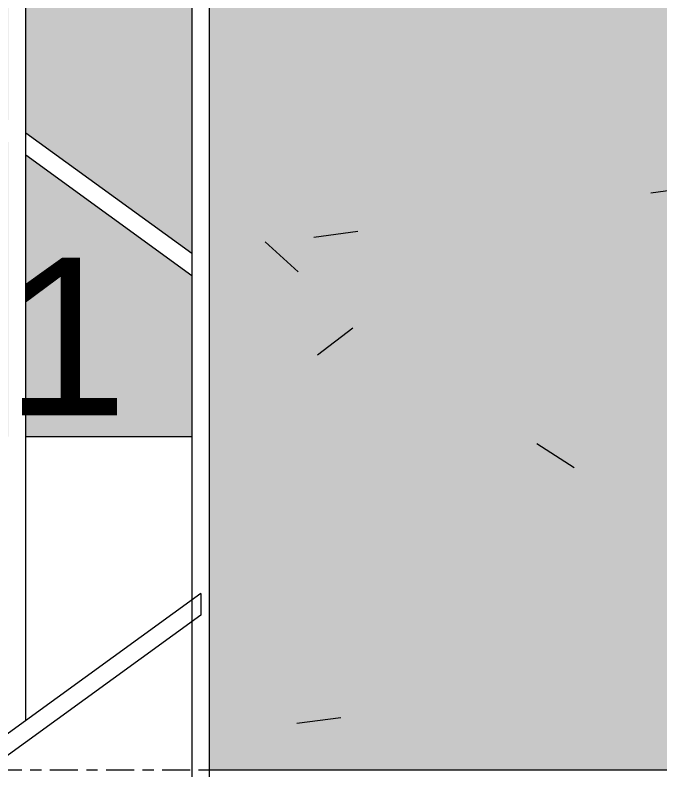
# Model space of a CAD drawing. Header units: millimetres. Extents: x 39389 to 101854, y -4225 to 80933.
# Drawn here: x 91355.4 to 91720.6, y 15800 to 16227.6 of the extents above; entities that cross this region are included whole.
import ezdxf

# ---------------------------------------------------------------- set-up
doc = ezdxf.new("R2010")
doc.units = ezdxf.units.MM
doc.linetypes.add('Centre', pattern=[31.75, 6.35, -4.7625, 15.875, -4.7625])
for name, color, linetype, lineweight in [('A-FLOR-HRAL', 11, 'Continuous', 18), ('A-FLOR-LEVL-2', 51, 'Centre', 9), ('A-WALL-PATT-1', 111, 'Continuous', 18), ('I-WALL', 2, 'Continuous', 18), ('S-STRS', 31, 'Continuous', 18), ('S-STRS-ANNO', 31, 'Continuous', 18)]:
    doc.layers.add(name, color=color, linetype=linetype, lineweight=lineweight)
doc.styles.add('Arial_3', font='arial.ttf', dxfattribs={"height": 89.295})

# ---------------------------------------------------------------- blocks, each defined once
blk = doc.blocks.new('Railing - 10mm-952832-TKCS_THANG BỘ TB1 - MẶT CẮT')
at = {"layer": 'A-FLOR-HRAL'}
blk.add_line((-74357.99, 26028.08), (-74357.99, 27015.72), dxfattribs=at)
blk = doc.blocks.new('Railing - 50 x 10mm-952828-TKCS_THANG BỘ TB1 - MẶT CẮT')
at = {"layer": 'A-FLOR-HRAL'}
for p, q in [((-74253.99, 25950), (-74253.99, 27091.27)), ((-74263.99, 27084.01), (-74263.99, 25811.11))]:
    blk.add_line(p, q, dxfattribs=at)
blk = doc.blocks.new('Railing - Railing-V29-TKCS_THANG BỘ TB1 - MẶT CẮT')
at = {"layer": 'A-FLOR-HRAL'}
for p, q in [((-74258.99, 22700), (-76338.99, 21188.89)), ((-74258.99, 22700), (-74258.99, 22687.64)), ((-74258.99, 22687.64), (-76338.99, 21176.53)), ((-74263.99, 19492.52), (-74357.99, 19560.81)), ((-74357.99, 19548.45), (-74263.99, 19480.16))]:
    blk.add_line(p, q, dxfattribs=at)
for name in ['Railing - 50 x 10mm-952828-TKCS_THANG BỘ TB1 - MẶT CẮT', 'Railing - 10mm-952832-TKCS_THANG BỘ TB1 - MẶT CẮT']:
    blk.add_blockref(name, (0, -3400))

msp = doc.modelspace()

# ---------------------------------------------------------------- hatches: boundary and pattern name
at = {"layer": 'A-WALL-PATT-1'}
h = msp.add_hatch(dxfattribs=at)
h.set_pattern_fill('FP_12', color=256, style=0, pattern_type=2)
h.set_pattern_definition([(50, (91113.64, 15225), (546.553, -47.817), [57.15, -628.65]), (355, (91113.64, 15225), (-105.73, 573.17), [45.72, -502.92]), (100.451, (91159.2, 15221), (440.83, 525.35), [48.57, -534.27]), (46.184, (91113.64, 15377.4), (813.24, -126.13), [85.72, -942.98]), (96.636, (91181.4, 15366.9), (712.2, 742.28), [72.86, -801.4]), (351.184, (91113.64, 15377.4), (712.21, 742.28), [68.58, -754.38]), (21, (91189.84, 15339.3), (454.843, -306.796), [57.15, -628.65]), (326, (91189.84, 15339.3), (185.406, 552.564), [45.72, -502.92]), (71.451, (91227.75, 15313.73), (640.25, 245.764), [48.57, -534.27]), (37.5, (91113.64, 15225), (9.266, 253.665), [25.146, -471.678, 25.146, -485.394, -504.825]), (37.5, (91113.64, 15225), (9.266, 253.665), [-1007.364, 25.146, -479.68]), (7.5, (91113.64, 15225), (200.46, 300.541), [25.146, -265.938, 25.146, -460.248, -192.405]), (7.5, (91113.64, 15225), (200.46, 300.541), [-776.478, 25.146, -167.26]), (327.5, (90943.72, 15225), (406.773, -17.186), [25.146, -165.354, 25.146, -569.214, -788.67]), (327.5, (90943.72, 15225), (406.773, -17.186), [-784.86, 25.146, -763.524]), (317.5, (90867.52, 15225), (444.388, 76.28), [25.146, -222.504, 25.146, -369.57, -560.07]), (317.5, (90867.52, 15225), (444.388, 76.28), [-642.366, 25.146, -534.924])])
h.paths.add_polyline_path([(92607.65, 15800), (92922.6, 15800), (92922.6, 18730), (92682.65, 18730), (92682.65, 18350), (92607.65, 18350), (92607.65, 17447.43)])
h.paths.add_polyline_path([(91465.55, 15800), (92407.65, 15800), (92407.65, 18350), (91212.6, 18350), (91212.6, 17269.02), (91460.55, 17088.89), (91460.55, 17076.53), (91465.55, 17072.9), (91465.55, 15938.89)])
h.paths.add_polyline_path([(91317.17, 15988.89), (91351.55, 15988.89), (91351.55, 16155.72), (91257.55, 16224.01), (91257.55, 15988.89)])
h.paths.add_polyline_path([(91361.55, 15988.89), (91455.55, 15988.89), (91455.55, 16080.16), (91361.55, 16148.45), (91361.55, 16076.53)])
h.paths.add_polyline_path([(91212.6, 15988.89), (91247.55, 15988.89), (91247.55, 16231.27), (91212.6, 16256.66), (91212.6, 16076.53)])
h.paths.add_polyline_path([(91455.55, 16092.52), (91455.55, 16884.01), (91361.55, 16815.72), (91361.55, 16160.81)])
h.paths.add_polyline_path([(91351.55, 16168.08), (91351.55, 16808.45), (91257.55, 16740.16), (91257.55, 16236.37), (91317.17, 16193.05)])
h.paths.add_polyline_path([(91247.55, 16243.63), (91247.55, 16732.9), (91212.6, 16707.51), (91212.6, 16269.02)])
h.paths.add_polyline_path([(91212.6, 16719.87), (91247.55, 16745.26), (91247.55, 17231.27), (91212.6, 17256.66), (91212.6, 16900)])
h.paths.add_polyline_path([(91257.55, 16752.52), (91351.55, 16820.81), (91351.55, 17155.72), (91257.55, 17224.01), (91257.55, 16900)])
h.paths.add_polyline_path([(91361.55, 16828.08), (91455.55, 16896.37), (91455.55, 17080.16), (91361.55, 17148.45), (91361.55, 16900)])
h.paths.add_polyline_path([(92382.65, 19150), (92407.65, 19150), (92407.65, 19200), (91465.55, 19200), (91465.55, 19150), (91920.55, 19150)])
h.paths.add_polyline_path([(91271.09, 19150), (91274.17, 19150), (91272.63, 19151.12)])
h.paths.add_polyline_path([(91247.55, 19150), (91247.55, 19169.34), (91212.6, 19194.73), (91212.6, 19150)])
h.paths.add_polyline_path([(92682.65, 19150), (92922.6, 19150), (92922.6, 19200), (92607.65, 19200), (92607.65, 19150)])
h.paths.add_polyline_path([(91257.55, 19152.52), (91264.12, 19157.3), (91257.55, 19162.07)])
h = msp.add_hatch(dxfattribs=at)
h.set_pattern_fill('FP_13', color=256, style=0, pattern_type=2)
h.set_pattern_definition([(37.5, (91113.644, 15225), (-2.4005, 73.41204), [2.515, -55.397, 2.515, -62.255, -61.913]), (37.5, (91113.644, 15225), (-2.4005, 73.41204), [-122.682, 2.515, -59.398]), (7.5, (91113.64, 15225), (67.4282, 107.524), [2.515, -28.727, 2.515, -49.682, -20.003]), (7.5, (91113.64, 15225), (67.4282, 107.524), [-83.439, 2.515, -17.488]), (327.5, (91066.78, 15225), (118.6493, 0.2155), [2.515, -16.535, 2.515, -66.065, -89.535]), (327.5, (91066.78, 15225), (118.6493, 0.2155), [-87.63, 2.515, -87.02]), (317.5, (91066.78, 15225), (114.534, 33.4393), [2.515, -7.01, 2.515, -42.443, -51.435]), (317.5, (91066.78, 15225), (114.534, 33.4393), [-54.483, 2.515, -48.92])])
h.paths.add_polyline_path([(92607.65, 15800), (92922.6, 15800), (92922.6, 18730), (92682.65, 18730), (92682.65, 18350), (92607.65, 18350), (92607.65, 17447.43)])
h.paths.add_polyline_path([(91465.55, 15800), (92407.65, 15800), (92407.65, 18350), (91212.6, 18350), (91212.6, 17269.02), (91460.55, 17088.89), (91460.55, 17076.53), (91465.55, 17072.9), (91465.55, 15938.89)])
h.paths.add_polyline_path([(91317.17, 15988.89), (91351.55, 15988.89), (91351.55, 16155.72), (91257.55, 16224.01), (91257.55, 15988.89)])
h.paths.add_polyline_path([(91361.55, 15988.89), (91455.55, 15988.89), (91455.55, 16080.16), (91361.55, 16148.45), (91361.55, 16076.53)])
h.paths.add_polyline_path([(91212.6, 15988.89), (91247.55, 15988.89), (91247.55, 16231.27), (91212.6, 16256.66), (91212.6, 16076.53)])
h.paths.add_polyline_path([(91455.55, 16092.52), (91455.55, 16884.01), (91361.55, 16815.72), (91361.55, 16160.81)])
h.paths.add_polyline_path([(91351.55, 16168.08), (91351.55, 16808.45), (91257.55, 16740.16), (91257.55, 16236.37), (91317.17, 16193.05)])
h.paths.add_polyline_path([(91247.55, 16243.63), (91247.55, 16732.9), (91212.6, 16707.51), (91212.6, 16269.02)])
h.paths.add_polyline_path([(91212.6, 16719.87), (91247.55, 16745.26), (91247.55, 17231.27), (91212.6, 17256.66), (91212.6, 16900)])
h.paths.add_polyline_path([(91257.55, 16752.52), (91351.55, 16820.81), (91351.55, 17155.72), (91257.55, 17224.01), (91257.55, 16900)])
h.paths.add_polyline_path([(91361.55, 16828.08), (91455.55, 16896.37), (91455.55, 17080.16), (91361.55, 17148.45), (91361.55, 16900)])
h.paths.add_polyline_path([(92382.65, 19150), (92407.65, 19150), (92407.65, 19200), (91465.55, 19200), (91465.55, 19150), (91920.55, 19150)])
h.paths.add_polyline_path([(91271.09, 19150), (91274.17, 19150), (91272.63, 19151.12)])
h.paths.add_polyline_path([(91247.55, 19150), (91247.55, 19169.34), (91212.6, 19194.73), (91212.6, 19150)])
h.paths.add_polyline_path([(92682.65, 19150), (92922.6, 19150), (92922.6, 19200), (92607.65, 19200), (92607.65, 19150)])
h.paths.add_polyline_path([(91257.55, 19152.52), (91264.12, 19157.3), (91257.55, 19162.07)])

# ---------------------------------------------------------------- linework, layer by layer
at = {"layer": 'A-FLOR-LEVL-2'}
msp.add_line((85744.3, 15800), (97843.93, 15800), dxfattribs=at)
at = {"layer": 'I-WALL'}
msp.add_line((91465.55, 15800), (92407.65, 15800), dxfattribs=at)
at = {"layer": 'S-STRS'}
msp.add_line((91361.55, 15988.89), (91455.55, 15988.89), dxfattribs=at)

# ---------------------------------------------------------------- block references
at = {"layer": 'A-FLOR-HRAL'}
for p in [(165719.54, -3400), (165719.54, -6800)]:
    msp.add_blockref('Railing - Railing-V29-TKCS_THANG BỘ TB1 - MẶT CẮT', p, dxfattribs=at)

# ---------------------------------------------------------------- texts
at = {"layer": 'S-STRS-ANNO', "insert": (91349.8, 16090.24), "char_height": 89.3, "width": 82.4141, "attachment_point": 1, "line_spacing_factor": 0.941778, "style": 'Arial_3'}
msp.add_mtext('1', dxfattribs=at)

doc.saveas('drawing.dxf')
